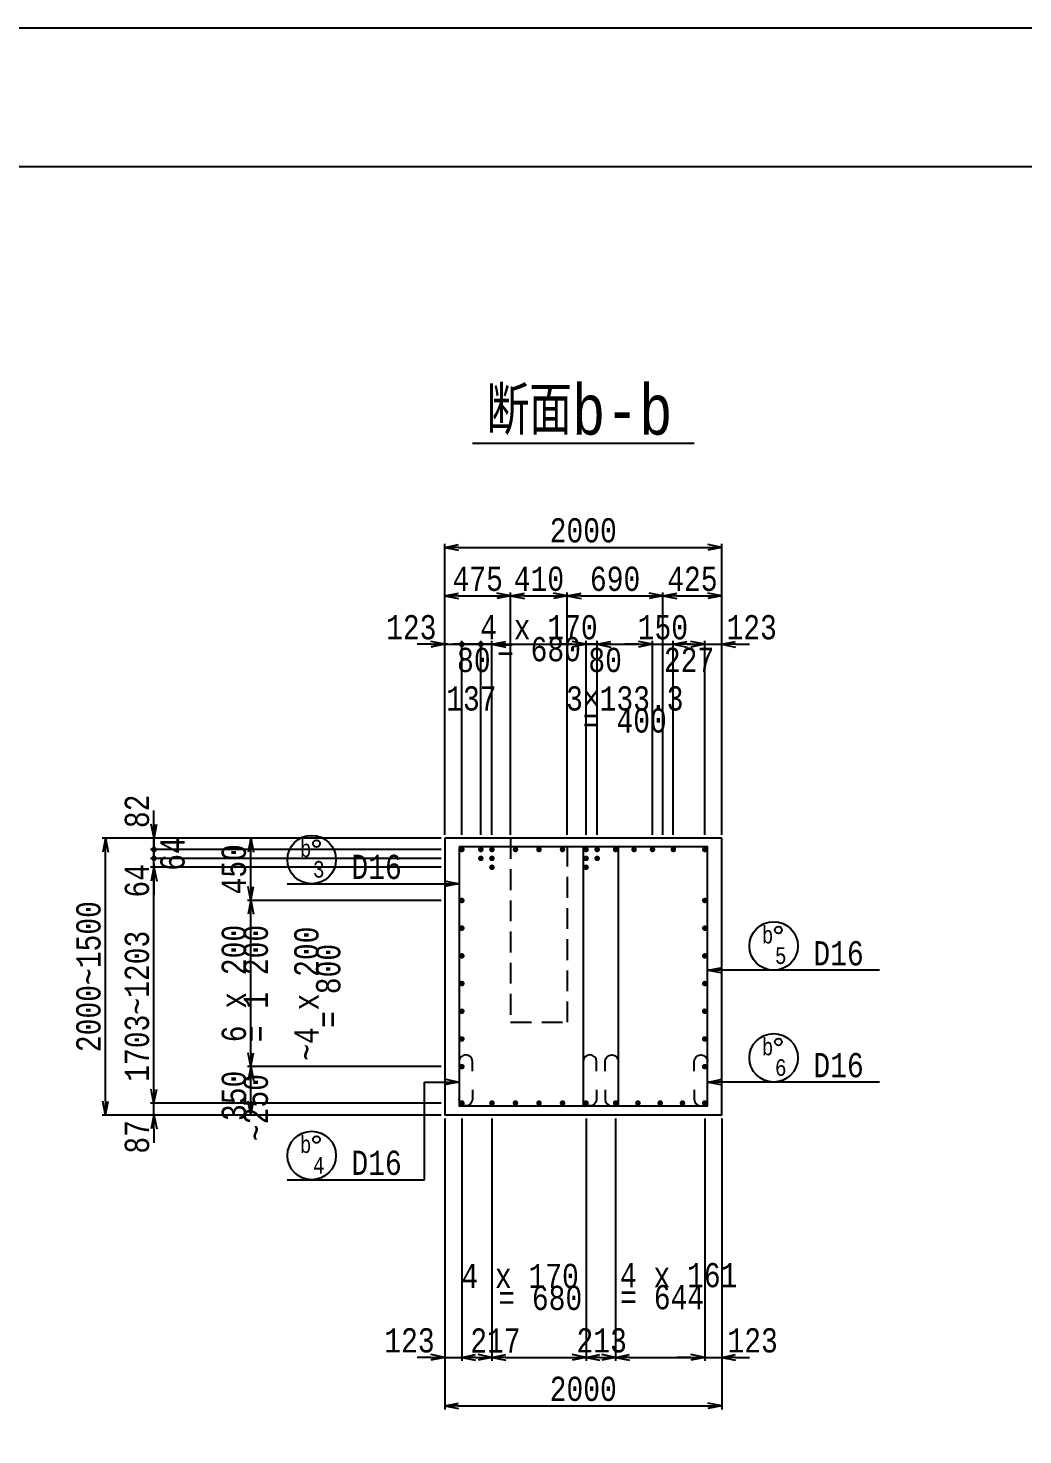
# Model space of a CAD drawing. Extents: x 0 to 42050, y -16055 to 29700.
# Drawn here: x 26485 to 33668, y 19541 to 29700 of the extents above; entities that cross this region are included whole.
import ezdxf
from ezdxf.enums import TextEntityAlignment as Align

# ---------------------------------------------------------------- set-up
doc = ezdxf.new("R2010")
doc.units = 0
doc.header["$LTSCALE"] = 300
doc.header["$MEASUREMENT"] = 0
doc.linetypes.add('DASHED', pattern=[0.75, 0.5, -0.25])
doc.layers.get('0').update_dxf_attribs({"linetype": 'CONTINUOUS'})
doc.layers.get('DEFPOINTS').update_dxf_attribs({"linetype": 'CONTINUOUS'})
for name, color, linetype in [('1002', 1, 'CONTINUOUS'), ('1006', 5, 'CONTINUOUS'), ('LAYER0015', 7, 'CONTINUOUS'), ('スターラップ', 6, 'CONTINUOUS'), ('主筋', 3, 'CONTINUOUS'), ('引き出し線', 2, 'CONTINUOUS'), ('構造線', 7, 'CONTINUOUS')]:
    doc.layers.add(name, color=color, linetype=linetype)
doc.styles.get("Standard").update_dxf_attribs({"font": 'monotxt.shx', "width": 0.8, "bigfont": 'extfont.shx'})
doc.dimstyles.new('DIMST1_1', dxfattribs={"dimscale": 50, "dimtxt": 4, "dimasz": 2, "dimexe": 0.5, "dimexo": 0.5, "dimgap": 0.09, "dimtad": 0, "dimdec": 0, "dimzin": 0, "dimtxsty": 'STANDARD', "dimblk": 'ARROW_1', "dimblk1": 'ARROW_1', "dimblk2": 'ARROW_1', "dimcen": 1, "dimdle": 3, "dimclrd": 1, "dimclre": 1, "dimclrt": 3, "dimazin": 3, "dimtfac": 1, "dimtdec": 4, "dimtix": 1, "dimtmove": 0, "dimatfit": 3, "dimtvp": 0.7, "dimtolj": 1, "dimtzin": 0})

# ---------------------------------------------------------------- blocks, each defined once
blk = doc.blocks.new('GROUP_1')
at = {"layer": 'LAYER0015', "color": 1, "linetype": 'CONTINUOUS'}
blk.add_line((-39050, 27700), (40050, 27700), dxfattribs=at)
blk = doc.blocks.new('ARROW_1')
at = {"color": 0}
for p, q in [((0, 0), (-1, 0.2)), ((0, 0), (-1, -0.2)), ((-1, 0), (0, 0))]:
    blk.add_line(p, q, dxfattribs=at)
blk = doc.blocks.new('*D54')
at = {"color": 2, "linetype": 'BYBLOCK'}
for p, q in [((22477, 21825), (22477, 19725)), ((24477, 21825), (24477, 19725)), ((22577, 19750), (24377, 19750))]:
    blk.add_line(p, q, dxfattribs=at)
at = {"layer": 'DEFPOINTS', "color": 0, "linetype": 'BYBLOCK'}
for p in [(22477, 21850), (24477, 21850), (24477, 19750)]:
    blk.add_point(p, dxfattribs=at)
at = {"color": 2, "linetype": 'BYBLOCK', "xscale": 100, "yscale": 100, "zscale": 100, "rotation": 180}
blk.add_blockref('ARROW_1', (22477, 19750), dxfattribs=at)
at = {"color": 2, "linetype": 'BYBLOCK', "xscale": 100, "yscale": 100, "zscale": 100}
blk.add_blockref('ARROW_1', (24477, 19750), dxfattribs=at)
at = {"color": 6, "linetype": 'BYBLOCK', "insert": (23477, 19872), "char_height": 175, "attachment_point": 5}
blk.add_mtext('\\A1;2000', dxfattribs=at)
blk = doc.blocks.new('*D55')
at = {"color": 2, "linetype": 'BYBLOCK'}
for p, q in [((22477, 23875), (22477, 25975)), ((22577, 25950), (24377, 25950)), ((24477, 23875), (24477, 25975))]:
    blk.add_line(p, q, dxfattribs=at)
at = {"layer": 'DEFPOINTS', "color": 0, "linetype": 'BYBLOCK'}
for p in [(24477, 25950), (22477, 23850), (24477, 23850)]:
    blk.add_point(p, dxfattribs=at)
at = {"color": 2, "linetype": 'BYBLOCK', "xscale": 100, "yscale": 100, "zscale": 100, "rotation": 180}
blk.add_blockref('ARROW_1', (22477, 25950), dxfattribs=at)
at = {"color": 2, "linetype": 'BYBLOCK', "xscale": 100, "yscale": 100, "zscale": 100}
blk.add_blockref('ARROW_1', (24477, 25950), dxfattribs=at)
at = {"color": 6, "linetype": 'BYBLOCK', "insert": (23477, 26072), "char_height": 175, "attachment_point": 5}
blk.add_mtext('\\A1;2000', dxfattribs=at)
blk = doc.blocks.new('*D64')
at = {"color": 2, "linetype": 'BYBLOCK'}
for p, q in [((22452, 23850), (21052, 23850)), ((21077, 23500), (21077, 23750))]:
    blk.add_line(p, q, dxfattribs=at)
at = {"layer": 'DEFPOINTS', "color": 0, "linetype": 'BYBLOCK'}
for p in [(21077, 23850), (22477, 23850), (22477, 23400)]:
    blk.add_point(p, dxfattribs=at)
at = {"color": 2, "linetype": 'BYBLOCK', "xscale": 100, "yscale": 100, "zscale": 100}
for p, rotation in [((21077, 23850), 90), ((21077, 23400), 270)]:
    blk.add_blockref('ARROW_1', p, dxfattribs=dict(at, rotation=rotation))
at = {"color": 6, "linetype": 'BYBLOCK', "insert": (20955, 23625), "char_height": 175, "attachment_point": 5, "rotation": 90}
blk.add_mtext('\\A1;450', dxfattribs=at)
blk = doc.blocks.new('ARROW_8')
at = {"color": 0}
blk.add_line((-1, 0), (0, 0), dxfattribs=at)
blk = doc.blocks.new('*D61')
at = {"color": 2, "linetype": 'BYBLOCK'}
for p, q in [((20377, 23950), (20377, 24050)), ((20377, 23768), (20377, 23850)), ((20377, 23768), (20377, 23850)), ((22452, 23768), (20352, 23768)), ((20377, 23668), (20377, 23568))]:
    blk.add_line(p, q, dxfattribs=at)
at = {"layer": 'DEFPOINTS', "color": 0, "linetype": 'BYBLOCK'}
for p in [(20377, 23850), (20377, 23850), (22477, 23768)]:
    blk.add_point(p, dxfattribs=at)
at = {"color": 2, "linetype": 'BYBLOCK', "xscale": 100, "yscale": 100, "zscale": 100}
for p, rotation in [((20377, 23850), 270), ((20377, 23768), 90)]:
    blk.add_blockref('ARROW_8', p, dxfattribs=dict(at, rotation=rotation))
at = {"color": 6, "linetype": 'BYBLOCK', "insert": (20255, 24044), "char_height": 175, "attachment_point": 5, "rotation": 90}
blk.add_mtext('\\A1;82', dxfattribs=at)
blk = doc.blocks.new('*D60')
at = {"color": 2, "linetype": 'BYBLOCK'}
for p, q in [((20377, 23868), (20377, 23968)), ((22452, 23768), (20352, 23768)), ((22452, 23704), (20352, 23704)), ((20377, 23704), (20377, 23768)), ((20377, 23704), (20377, 23768)), ((20377, 23604), (20377, 23504))]:
    blk.add_line(p, q, dxfattribs=at)
at = {"layer": 'DEFPOINTS', "color": 0, "linetype": 'BYBLOCK'}
for p in [(20377, 23768), (22477, 23768), (22477, 23704)]:
    blk.add_point(p, dxfattribs=at)
at = {"color": 2, "linetype": 'BYBLOCK', "xscale": 100, "yscale": 100, "zscale": 100}
for p, rotation in [((20377, 23768), 270), ((20377, 23704), 90)]:
    blk.add_blockref('ARROW_8', p, dxfattribs=dict(at, rotation=rotation))
at = {"color": 6, "linetype": 'BYBLOCK', "insert": (20512, 23736), "char_height": 175, "attachment_point": 5, "rotation": 90}
blk.add_mtext('\\A1;64', dxfattribs=at)
blk = doc.blocks.new('*D59')
at = {"color": 2, "linetype": 'BYBLOCK'}
for p, q in [((20377, 23804), (20377, 23904)), ((22452, 23704), (20352, 23704)), ((20377, 23640), (20377, 23704)), ((20377, 23640), (20377, 23704)), ((22452, 23640), (20352, 23640)), ((20377, 23540), (20377, 23440))]:
    blk.add_line(p, q, dxfattribs=at)
at = {"layer": 'DEFPOINTS', "color": 0, "linetype": 'BYBLOCK'}
for p in [(20377, 23704), (22477, 23704), (22477, 23640)]:
    blk.add_point(p, dxfattribs=at)
at = {"color": 2, "linetype": 'BYBLOCK', "xscale": 100, "yscale": 100, "zscale": 100}
for p, rotation in [((20377, 23704), 270), ((20377, 23640), 90)]:
    blk.add_blockref('ARROW_8', p, dxfattribs=dict(at, rotation=rotation))
at = {"color": 6, "linetype": 'BYBLOCK', "insert": (20255, 23542), "char_height": 175, "attachment_point": 5, "rotation": 90}
blk.add_mtext('\\A1;64', dxfattribs=at)
blk = doc.blocks.new('*D58')
at = {"color": 2, "linetype": 'BYBLOCK'}
for p, q in [((29469, 23640), (27369, 23640)), ((27394, 22037), (27394, 23540))]:
    blk.add_line(p, q, dxfattribs=at)
at = {"layer": 'DEFPOINTS', "color": 0, "linetype": 'BYBLOCK'}
for p in [(27394, 23640), (29494, 23640), (29494, 21937)]:
    blk.add_point(p, dxfattribs=at)
at = {"color": 2, "linetype": 'BYBLOCK', "xscale": 100, "yscale": 100, "zscale": 100}
for p, rotation in [((27394, 23640), 90), ((27394, 21937), 270)]:
    blk.add_blockref('ARROW_1', p, dxfattribs=dict(at, rotation=rotation))
at = {"color": 6, "linetype": 'BYBLOCK', "insert": (27272, 22636), "char_height": 175, "attachment_point": 5, "rotation": 90}
blk.add_mtext('\\A1;1703~1203', dxfattribs=at)
blk = doc.blocks.new('*D56')
at = {"color": 2, "linetype": 'BYBLOCK'}
for p, q in [((29469, 23850), (27019, 23850)), ((27044, 21950), (27044, 23750)), ((29469, 21850), (27019, 21850))]:
    blk.add_line(p, q, dxfattribs=at)
at = {"layer": 'DEFPOINTS', "color": 0, "linetype": 'BYBLOCK'}
for p in [(27044, 23850), (29494, 23850), (29494, 21850)]:
    blk.add_point(p, dxfattribs=at)
at = {"color": 2, "linetype": 'BYBLOCK', "xscale": 100, "yscale": 100, "zscale": 100}
for p, rotation in [((27044, 23850), 90), ((27044, 21850), 270)]:
    blk.add_blockref('ARROW_1', p, dxfattribs=dict(at, rotation=rotation))
at = {"color": 6, "linetype": 'BYBLOCK', "insert": (26922, 22850), "char_height": 175, "attachment_point": 5, "rotation": 90}
blk.add_mtext('\\A1;2000~1500', dxfattribs=at)
blk = doc.blocks.new('*D63')
at = {"color": 2, "linetype": 'BYBLOCK'}
for p, q in [((22452, 23400), (21052, 23400)), ((21077, 22300), (21077, 23300))]:
    blk.add_line(p, q, dxfattribs=at)
at = {"layer": 'DEFPOINTS', "color": 0, "linetype": 'BYBLOCK'}
for p in [(21077, 23400), (22477, 23400), (22477, 22200)]:
    blk.add_point(p, dxfattribs=at)
at = {"color": 2, "linetype": 'BYBLOCK', "xscale": 100, "yscale": 100, "zscale": 100}
for p, rotation in [((21077, 23400), 90), ((21077, 22200), 270)]:
    blk.add_blockref('ARROW_1', p, dxfattribs=dict(at, rotation=rotation))
at = {"color": 6, "linetype": 'BYBLOCK', "insert": (20955, 22800), "char_height": 175, "attachment_point": 5, "rotation": 90}
blk.add_mtext('\\A1;6 x 200 ', dxfattribs=at)
blk = doc.blocks.new('*D62')
at = {"color": 2, "linetype": 'BYBLOCK'}
for p, q in [((22452, 22200), (21052, 22200)), ((21077, 21950), (21077, 22100))]:
    blk.add_line(p, q, dxfattribs=at)
at = {"layer": 'DEFPOINTS', "color": 0, "linetype": 'BYBLOCK'}
for p in [(21077, 22200), (22477, 22200), (21077, 21850)]:
    blk.add_point(p, dxfattribs=at)
at = {"color": 2, "linetype": 'BYBLOCK', "xscale": 100, "yscale": 100, "zscale": 100}
for p, rotation in [((21077, 22200), 90), ((21077, 21850), 270)]:
    blk.add_blockref('ARROW_1', p, dxfattribs=dict(at, rotation=rotation))
at = {"color": 6, "linetype": 'BYBLOCK', "insert": (20955, 21989), "char_height": 175, "attachment_point": 5, "rotation": 90}
blk.add_mtext('\\A1;350', dxfattribs=at)
blk = doc.blocks.new('*D57')
at = {"color": 2, "linetype": 'BYBLOCK'}
for p, q in [((20377, 22037), (20377, 22137)), ((22452, 21937), (20352, 21937)), ((20377, 21850), (20377, 21937)), ((20377, 21850), (20377, 21937)), ((20377, 21750), (20377, 21650))]:
    blk.add_line(p, q, dxfattribs=at)
at = {"layer": 'DEFPOINTS', "color": 0, "linetype": 'BYBLOCK'}
for p in [(20377, 21937), (20377, 21850), (22477, 21937)]:
    blk.add_point(p, dxfattribs=at)
at = {"color": 2, "linetype": 'BYBLOCK', "xscale": 100, "yscale": 100, "zscale": 100}
for p, rotation in [((20377, 21937), 270), ((20377, 21850), 90)]:
    blk.add_blockref('ARROW_1', p, dxfattribs=dict(at, rotation=rotation))
at = {"color": 6, "linetype": 'BYBLOCK', "insert": (20255, 21693), "char_height": 175, "attachment_point": 5, "rotation": 90}
blk.add_mtext('\\A1;87', dxfattribs=at)
blk = doc.blocks.new('DOT1')
at = {"const_width": 0.5}
blk.add_lwpolyline([(-0.25, 0, 1), (0.25, 0, 1)], format="xyb", close=True, dxfattribs=at)
blk = doc.blocks.new('*D174')
at = {"color": 2, "linetype": 'BYBLOCK'}
blk.add_line((24152, 25600), (24377, 25600), dxfattribs=at)
at = {"layer": 'DEFPOINTS', "color": 0, "linetype": 'BYBLOCK'}
for p in [(24477, 25600), (24477, 25600), (24052, 23850)]:
    blk.add_point(p, dxfattribs=at)
at = {"color": 2, "linetype": 'BYBLOCK', "xscale": 100, "yscale": 100, "zscale": 100, "rotation": 180}
blk.add_blockref('ARROW_1', (24052, 25600), dxfattribs=at)
at = {"color": 2, "linetype": 'BYBLOCK', "xscale": 100, "yscale": 100, "zscale": 100}
blk.add_blockref('ARROW_1', (24477, 25600), dxfattribs=at)
at = {"color": 6, "linetype": 'BYBLOCK', "insert": (24265, 25722), "char_height": 175, "attachment_point": 5}
blk.add_mtext('\\A1;425', dxfattribs=at)
blk = doc.blocks.new('*D173')
at = {"color": 2, "linetype": 'BYBLOCK'}
for p, q in [((24052, 23875), (24052, 25625)), ((23462, 25600), (23952, 25600))]:
    blk.add_line(p, q, dxfattribs=at)
at = {"layer": 'DEFPOINTS', "color": 0, "linetype": 'BYBLOCK'}
for p in [(23362, 25600), (24052, 25600), (24052, 23850)]:
    blk.add_point(p, dxfattribs=at)
at = {"color": 2, "linetype": 'BYBLOCK', "xscale": 100, "yscale": 100, "zscale": 100, "rotation": 180}
blk.add_blockref('ARROW_1', (23362, 25600), dxfattribs=at)
at = {"color": 2, "linetype": 'BYBLOCK', "xscale": 100, "yscale": 100, "zscale": 100}
blk.add_blockref('ARROW_1', (24052, 25600), dxfattribs=at)
at = {"color": 6, "linetype": 'BYBLOCK', "insert": (23707, 25722), "char_height": 175, "attachment_point": 5}
blk.add_mtext('\\A1;690', dxfattribs=at)
blk = doc.blocks.new('*D172')
at = {"color": 2, "linetype": 'BYBLOCK'}
for p, q in [((23362, 23875), (23362, 25625)), ((23052, 25600), (23262, 25600))]:
    blk.add_line(p, q, dxfattribs=at)
at = {"layer": 'DEFPOINTS', "color": 0, "linetype": 'BYBLOCK'}
for p in [(23362, 25600), (22952, 23850), (23362, 23850)]:
    blk.add_point(p, dxfattribs=at)
at = {"color": 2, "linetype": 'BYBLOCK', "xscale": 100, "yscale": 100, "zscale": 100, "rotation": 180}
blk.add_blockref('ARROW_1', (22952, 25600), dxfattribs=at)
at = {"color": 2, "linetype": 'BYBLOCK', "xscale": 100, "yscale": 100, "zscale": 100}
blk.add_blockref('ARROW_1', (23362, 25600), dxfattribs=at)
at = {"color": 6, "linetype": 'BYBLOCK', "insert": (23157, 25722), "char_height": 175, "attachment_point": 5}
blk.add_mtext('\\A1;410', dxfattribs=at)
blk = doc.blocks.new('*D171')
at = {"color": 2, "linetype": 'BYBLOCK'}
for p, q in [((22952, 23875), (22952, 25625)), ((22577, 25600), (22852, 25600))]:
    blk.add_line(p, q, dxfattribs=at)
at = {"layer": 'DEFPOINTS', "color": 0, "linetype": 'BYBLOCK'}
for p in [(22477, 25600), (22952, 25600), (22952, 23850)]:
    blk.add_point(p, dxfattribs=at)
at = {"color": 2, "linetype": 'BYBLOCK', "xscale": 100, "yscale": 100, "zscale": 100, "rotation": 180}
blk.add_blockref('ARROW_1', (22477, 25600), dxfattribs=at)
at = {"color": 2, "linetype": 'BYBLOCK', "xscale": 100, "yscale": 100, "zscale": 100}
blk.add_blockref('ARROW_1', (22952, 25600), dxfattribs=at)
at = {"color": 6, "linetype": 'BYBLOCK', "insert": (22715, 25722), "char_height": 175, "attachment_point": 5}
blk.add_mtext('\\A1;475', dxfattribs=at)
blk = doc.blocks.new('*D175')
at = {"color": 2, "linetype": 'BYBLOCK'}
for p, q in [((22377, 25250), (22277, 25250)), ((22477, 25250), (22600, 25250)), ((22477, 25250), (22600, 25250)), ((22600, 23875), (22600, 25275)), ((22700, 25250), (22800, 25250))]:
    blk.add_line(p, q, dxfattribs=at)
at = {"layer": 'DEFPOINTS', "color": 0, "linetype": 'BYBLOCK'}
for p in [(22477, 25250), (22600, 25250), (22600, 23850)]:
    blk.add_point(p, dxfattribs=at)
at = {"color": 2, "linetype": 'BYBLOCK', "xscale": 100, "yscale": 100, "zscale": 100}
blk.add_blockref('ARROW_8', (22477, 25250), dxfattribs=at)
at = {"color": 2, "linetype": 'BYBLOCK', "xscale": 100, "yscale": 100, "zscale": 100, "rotation": 180}
blk.add_blockref('ARROW_8', (22600, 25250), dxfattribs=at)
at = {"color": 6, "linetype": 'BYBLOCK', "insert": (22235, 25372), "char_height": 175, "attachment_point": 5}
blk.add_mtext('\\A1;123', dxfattribs=at)
blk = doc.blocks.new('*D176')
at = {"color": 2, "linetype": 'BYBLOCK'}
for p, q in [((22500, 25250), (22400, 25250)), ((22600, 23875), (22600, 25275)), ((22600, 25250), (22737, 25250)), ((22600, 25250), (22737, 25250)), ((22737, 23875), (22737, 25275)), ((22837, 25250), (22937, 25250))]:
    blk.add_line(p, q, dxfattribs=at)
at = {"layer": 'DEFPOINTS', "color": 0, "linetype": 'BYBLOCK'}
for p in [(22737, 25250), (22600, 23850), (22737, 23850)]:
    blk.add_point(p, dxfattribs=at)
at = {"color": 2, "linetype": 'BYBLOCK', "xscale": 100, "yscale": 100, "zscale": 100}
blk.add_blockref('ARROW_8', (22600, 25250), dxfattribs=at)
at = {"color": 2, "linetype": 'BYBLOCK', "xscale": 100, "yscale": 100, "zscale": 100, "rotation": 180}
blk.add_blockref('ARROW_8', (22737, 25250), dxfattribs=at)
at = {"color": 6, "linetype": 'BYBLOCK', "insert": (22669, 24858), "char_height": 175, "attachment_point": 5}
blk.add_mtext('\\A1;137', dxfattribs=at)
blk = doc.blocks.new('*D177')
at = {"color": 2, "linetype": 'BYBLOCK'}
for p, q in [((29654, 25250), (29554, 25250)), ((29754, 23875), (29754, 25275)), ((29754, 25250), (29834, 25250)), ((29754, 25250), (29834, 25250)), ((29834, 23875), (29834, 25275)), ((29934, 25250), (30034, 25250))]:
    blk.add_line(p, q, dxfattribs=at)
at = {"layer": 'DEFPOINTS', "color": 0, "linetype": 'BYBLOCK'}
for p in [(29834, 25250), (29754, 23850), (29834, 23850)]:
    blk.add_point(p, dxfattribs=at)
at = {"color": 2, "linetype": 'BYBLOCK', "xscale": 100, "yscale": 100, "zscale": 100}
blk.add_blockref('ARROW_8', (29754, 25250), dxfattribs=at)
at = {"color": 2, "linetype": 'BYBLOCK', "xscale": 100, "yscale": 100, "zscale": 100, "rotation": 180}
blk.add_blockref('ARROW_8', (29834, 25250), dxfattribs=at)
at = {"color": 6, "linetype": 'BYBLOCK', "insert": (29704, 25136), "char_height": 175, "attachment_point": 5}
blk.add_mtext('\\A1;80', dxfattribs=at)
blk = doc.blocks.new('*D178')
at = {"color": 2, "linetype": 'BYBLOCK'}
for p, q in [((30414, 25250), (30314, 25250)), ((30514, 23875), (30514, 25275)), ((30514, 25250), (30594, 25250)), ((30514, 25250), (30594, 25250)), ((30594, 23875), (30594, 25275)), ((30694, 25250), (30794, 25250))]:
    blk.add_line(p, q, dxfattribs=at)
at = {"layer": 'DEFPOINTS', "color": 0, "linetype": 'BYBLOCK'}
for p in [(30594, 25250), (30514, 23850), (30594, 23850)]:
    blk.add_point(p, dxfattribs=at)
at = {"color": 2, "linetype": 'BYBLOCK', "xscale": 100, "yscale": 100, "zscale": 100}
blk.add_blockref('ARROW_8', (30514, 25250), dxfattribs=at)
at = {"color": 2, "linetype": 'BYBLOCK', "xscale": 100, "yscale": 100, "zscale": 100, "rotation": 180}
blk.add_blockref('ARROW_8', (30594, 25250), dxfattribs=at)
at = {"color": 6, "linetype": 'BYBLOCK', "insert": (30652, 25136), "char_height": 175, "attachment_point": 5}
blk.add_mtext('\\A1;80', dxfattribs=at)
blk = doc.blocks.new('*D179')
at = {"color": 2, "linetype": 'BYBLOCK'}
for p, q in [((23677, 25250), (23877, 25250)), ((23977, 23875), (23977, 25275))]:
    blk.add_line(p, q, dxfattribs=at)
at = {"layer": 'DEFPOINTS', "color": 0, "linetype": 'BYBLOCK'}
for p in [(23977, 25250), (23577, 23850), (23977, 23850)]:
    blk.add_point(p, dxfattribs=at)
at = {"color": 2, "linetype": 'BYBLOCK', "xscale": 100, "yscale": 100, "zscale": 100, "rotation": 180}
blk.add_blockref('ARROW_1', (23577, 25250), dxfattribs=at)
at = {"color": 2, "linetype": 'BYBLOCK', "xscale": 100, "yscale": 100, "zscale": 100}
blk.add_blockref('ARROW_1', (23977, 25250), dxfattribs=at)
at = {"color": 6, "linetype": 'BYBLOCK', "insert": (23777, 24858), "char_height": 175, "attachment_point": 5}
blk.add_mtext('\\A1;3×133.3', dxfattribs=at)
blk = doc.blocks.new('*D181')
at = {"color": 2, "linetype": 'BYBLOCK'}
for p, q in [((24227, 25250), (24254, 25250)), ((24354, 23875), (24354, 25275))]:
    blk.add_line(p, q, dxfattribs=at)
at = {"layer": 'DEFPOINTS', "color": 0, "linetype": 'BYBLOCK'}
for p in [(24354, 25250), (24127, 23850), (24354, 23850)]:
    blk.add_point(p, dxfattribs=at)
at = {"color": 2, "linetype": 'BYBLOCK', "xscale": 100, "yscale": 100, "zscale": 100, "rotation": 180}
blk.add_blockref('ARROW_1', (24127, 25250), dxfattribs=at)
at = {"color": 2, "linetype": 'BYBLOCK', "xscale": 100, "yscale": 100, "zscale": 100}
blk.add_blockref('ARROW_1', (24354, 25250), dxfattribs=at)
at = {"color": 6, "linetype": 'BYBLOCK', "insert": (24241, 25138), "char_height": 175, "attachment_point": 5}
blk.add_mtext('\\A1;227', dxfattribs=at)
blk = doc.blocks.new('*D182')
at = {"color": 2, "linetype": 'BYBLOCK'}
for p, q in [((24254, 25250), (24154, 25250)), ((24354, 25250), (24477, 25250)), ((24354, 25250), (24477, 25250)), ((24577, 25250), (24677, 25250))]:
    blk.add_line(p, q, dxfattribs=at)
at = {"layer": 'DEFPOINTS', "color": 0, "linetype": 'BYBLOCK'}
for p in [(24477, 25250), (24477, 25250), (24354, 23850)]:
    blk.add_point(p, dxfattribs=at)
at = {"color": 2, "linetype": 'BYBLOCK', "xscale": 100, "yscale": 100, "zscale": 100}
blk.add_blockref('ARROW_1', (24354, 25250), dxfattribs=at)
at = {"color": 2, "linetype": 'BYBLOCK', "xscale": 100, "yscale": 100, "zscale": 100, "rotation": 180}
blk.add_blockref('ARROW_1', (24477, 25250), dxfattribs=at)
at = {"color": 6, "linetype": 'BYBLOCK', "insert": (24693, 25372), "char_height": 175, "attachment_point": 5}
blk.add_mtext('\\A1;123', dxfattribs=at)
blk = doc.blocks.new('*D180')
at = {"color": 2, "linetype": 'BYBLOCK'}
for p, q in [((23877, 25250), (23777, 25250)), ((23977, 23875), (23977, 25275)), ((23977, 25250), (24127, 25250)), ((24127, 23875), (24127, 25275)), ((24227, 25250), (24327, 25250))]:
    blk.add_line(p, q, dxfattribs=at)
at = {"layer": 'DEFPOINTS', "color": 0, "linetype": 'BYBLOCK'}
for p in [(24127, 25250), (23977, 23850), (24127, 23850)]:
    blk.add_point(p, dxfattribs=at)
at = {"color": 2, "linetype": 'BYBLOCK', "xscale": 100, "yscale": 100, "zscale": 100}
blk.add_blockref('ARROW_8', (23977, 25250), dxfattribs=at)
at = {"color": 2, "linetype": 'BYBLOCK', "xscale": 100, "yscale": 100, "zscale": 100, "rotation": 180}
blk.add_blockref('ARROW_8', (24127, 25250), dxfattribs=at)
at = {"color": 6, "linetype": 'BYBLOCK', "insert": (24052, 25372), "char_height": 175, "attachment_point": 5}
blk.add_mtext('\\A1;150', dxfattribs=at)
blk = doc.blocks.new('*D185')
at = {"color": 2, "linetype": 'BYBLOCK'}
for p, q in [((23497, 21825), (23497, 20075)), ((22917, 20100), (23397, 20100))]:
    blk.add_line(p, q, dxfattribs=at)
at = {"layer": 'DEFPOINTS', "color": 0, "linetype": 'BYBLOCK'}
for p in [(22817, 21850), (23497, 21850), (23497, 20100)]:
    blk.add_point(p, dxfattribs=at)
at = {"color": 2, "linetype": 'BYBLOCK', "xscale": 100, "yscale": 100, "zscale": 100, "rotation": 180}
blk.add_blockref('ARROW_1', (22817, 20100), dxfattribs=at)
at = {"color": 2, "linetype": 'BYBLOCK', "xscale": 100, "yscale": 100, "zscale": 100}
blk.add_blockref('ARROW_1', (23497, 20100), dxfattribs=at)
at = {"color": 6, "linetype": 'BYBLOCK', "insert": (23021, 20687), "char_height": 175, "attachment_point": 5}
blk.add_mtext('\\A1;4 x 170 ', dxfattribs=at)
blk = doc.blocks.new('*D184')
at = {"color": 2, "linetype": 'BYBLOCK'}
for p, q in [((22817, 21825), (22817, 20075)), ((22700, 20100), (22717, 20100))]:
    blk.add_line(p, q, dxfattribs=at)
at = {"layer": 'DEFPOINTS', "color": 0, "linetype": 'BYBLOCK'}
for p in [(22600, 21850), (22817, 21850), (22817, 20100)]:
    blk.add_point(p, dxfattribs=at)
at = {"color": 2, "linetype": 'BYBLOCK', "xscale": 100, "yscale": 100, "zscale": 100, "rotation": 180}
blk.add_blockref('ARROW_1', (22600, 20100), dxfattribs=at)
at = {"color": 2, "linetype": 'BYBLOCK', "xscale": 100, "yscale": 100, "zscale": 100}
blk.add_blockref('ARROW_1', (22817, 20100), dxfattribs=at)
at = {"color": 6, "linetype": 'BYBLOCK', "insert": (22843, 20222), "char_height": 175, "attachment_point": 5}
blk.add_mtext('\\A1;217', dxfattribs=at)
blk = doc.blocks.new('*D183')
at = {"color": 2, "linetype": 'BYBLOCK'}
for p, q in [((22600, 21825), (22600, 20075)), ((22377, 20100), (22277, 20100)), ((22477, 20100), (22600, 20100)), ((22477, 20100), (22600, 20100)), ((22700, 20100), (22800, 20100))]:
    blk.add_line(p, q, dxfattribs=at)
at = {"layer": 'DEFPOINTS', "color": 0, "linetype": 'BYBLOCK'}
for p in [(22600, 21850), (22477, 20100), (22600, 20100)]:
    blk.add_point(p, dxfattribs=at)
at = {"color": 2, "linetype": 'BYBLOCK', "xscale": 100, "yscale": 100, "zscale": 100}
blk.add_blockref('ARROW_1', (22477, 20100), dxfattribs=at)
at = {"color": 2, "linetype": 'BYBLOCK', "xscale": 100, "yscale": 100, "zscale": 100, "rotation": 180}
blk.add_blockref('ARROW_1', (22600, 20100), dxfattribs=at)
at = {"color": 6, "linetype": 'BYBLOCK', "insert": (22222, 20222), "char_height": 175, "attachment_point": 5}
blk.add_mtext('\\A1;123', dxfattribs=at)
blk = doc.blocks.new('*D186')
at = {"color": 2, "linetype": 'BYBLOCK'}
for p, q in [((23711, 21825), (23711, 20075)), ((23597, 20100), (23611, 20100))]:
    blk.add_line(p, q, dxfattribs=at)
at = {"layer": 'DEFPOINTS', "color": 0, "linetype": 'BYBLOCK'}
for p in [(23497, 21850), (23711, 21850), (23711, 20100)]:
    blk.add_point(p, dxfattribs=at)
at = {"color": 2, "linetype": 'BYBLOCK', "xscale": 100, "yscale": 100, "zscale": 100, "rotation": 180}
blk.add_blockref('ARROW_1', (23497, 20100), dxfattribs=at)
at = {"color": 2, "linetype": 'BYBLOCK', "xscale": 100, "yscale": 100, "zscale": 100}
blk.add_blockref('ARROW_1', (23711, 20100), dxfattribs=at)
at = {"color": 6, "linetype": 'BYBLOCK', "insert": (23610, 20222), "char_height": 175, "attachment_point": 5}
blk.add_mtext('\\A1;213', dxfattribs=at)
blk = doc.blocks.new('*D187')
at = {"color": 2, "linetype": 'BYBLOCK'}
for p, q in [((24354, 21825), (24354, 20075)), ((23811, 20100), (24254, 20100))]:
    blk.add_line(p, q, dxfattribs=at)
at = {"layer": 'DEFPOINTS', "color": 0, "linetype": 'BYBLOCK'}
for p in [(23711, 21850), (24354, 21850), (24354, 20100)]:
    blk.add_point(p, dxfattribs=at)
at = {"color": 2, "linetype": 'BYBLOCK', "xscale": 100, "yscale": 100, "zscale": 100, "rotation": 180}
blk.add_blockref('ARROW_1', (23711, 20100), dxfattribs=at)
at = {"color": 2, "linetype": 'BYBLOCK', "xscale": 100, "yscale": 100, "zscale": 100}
blk.add_blockref('ARROW_1', (24354, 20100), dxfattribs=at)
at = {"color": 6, "linetype": 'BYBLOCK', "insert": (24166, 20693), "char_height": 175, "attachment_point": 5}
blk.add_mtext('\\A1;4 x 161 ', dxfattribs=at)
blk = doc.blocks.new('*D188')
at = {"color": 2, "linetype": 'BYBLOCK'}
for p, q in [((24254, 20100), (24154, 20100)), ((24354, 20100), (24477, 20100)), ((24354, 20100), (24477, 20100)), ((24577, 20100), (24677, 20100))]:
    blk.add_line(p, q, dxfattribs=at)
at = {"layer": 'DEFPOINTS', "color": 0, "linetype": 'BYBLOCK'}
for p in [(24354, 21850), (24477, 20100), (24477, 20100)]:
    blk.add_point(p, dxfattribs=at)
at = {"color": 2, "linetype": 'BYBLOCK', "xscale": 100, "yscale": 100, "zscale": 100}
blk.add_blockref('ARROW_1', (24354, 20100), dxfattribs=at)
at = {"color": 2, "linetype": 'BYBLOCK', "xscale": 100, "yscale": 100, "zscale": 100, "rotation": 180}
blk.add_blockref('ARROW_1', (24477, 20100), dxfattribs=at)
at = {"color": 6, "linetype": 'BYBLOCK', "insert": (24700, 20222), "char_height": 175, "attachment_point": 5}
blk.add_mtext('\\A1;123', dxfattribs=at)
blk = doc.blocks.new('*D170')
at = {"color": 2, "linetype": 'BYBLOCK'}
for p, q in [((22477, 21825), (22477, 19725)), ((24477, 21825), (24477, 19725)), ((22577, 19750), (24377, 19750))]:
    blk.add_line(p, q, dxfattribs=at)
at = {"layer": 'DEFPOINTS', "color": 0, "linetype": 'BYBLOCK'}
for p in [(22477, 21850), (24477, 21850), (24477, 19750)]:
    blk.add_point(p, dxfattribs=at)
at = {"color": 2, "linetype": 'BYBLOCK', "xscale": 100, "yscale": 100, "zscale": 100, "rotation": 180}
blk.add_blockref('ARROW_1', (22477, 19750), dxfattribs=at)
at = {"color": 2, "linetype": 'BYBLOCK', "xscale": 100, "yscale": 100, "zscale": 100}
blk.add_blockref('ARROW_1', (24477, 19750), dxfattribs=at)
at = {"color": 6, "linetype": 'BYBLOCK', "insert": (23477, 19872), "char_height": 175, "attachment_point": 5}
blk.add_mtext('\\A1;2000', dxfattribs=at)
blk = doc.blocks.new('*D189')
at = {"color": 2, "linetype": 'BYBLOCK'}
blk.add_line((29934, 25250), (30414, 25250), dxfattribs=at)
at = {"layer": 'DEFPOINTS', "color": 0, "linetype": 'BYBLOCK'}
for p in [(29834, 25250), (30514, 25250), (30514, 25250)]:
    blk.add_point(p, dxfattribs=at)
at = {"color": 2, "linetype": 'BYBLOCK', "xscale": 100, "yscale": 100, "zscale": 100, "rotation": 180}
blk.add_blockref('ARROW_1', (29834, 25250), dxfattribs=at)
at = {"color": 2, "linetype": 'BYBLOCK', "xscale": 100, "yscale": 100, "zscale": 100}
blk.add_blockref('ARROW_1', (30514, 25250), dxfattribs=at)
at = {"color": 6, "linetype": 'BYBLOCK', "insert": (30174, 25372), "char_height": 175, "attachment_point": 5}
blk.add_mtext('\\A1;4 x 170 ', dxfattribs=at)

msp = doc.modelspace()

# ---------------------------------------------------------------- linework, layer by layer
at = {"color": 4, "linetype": 'CONTINUOUS'}
msp.add_line((31294.4, 26700), (29694.4, 26700), dxfattribs=at)
at = {"color": 2, "linetype": 'BYBLOCK'}
for p, q in [((29734.4, 25250), (29634.4, 25250)), ((30614.4, 25250), (30714.4, 25250))]:
    msp.add_line(p, q, dxfattribs=at)
at = {"layer": '1002', "color": 2, "const_width": 20}
for points in [[(29627.4, 25250, -1), (29607.4, 25250, -1)], [(29764.4, 25250, -1), (29744.4, 25250, -1)], [(27394.4, 23778, -1), (27394.4, 23758, -1)], [(27394.4, 23714, -1), (27394.4, 23694, -1)]]:
    msp.add_lwpolyline(points, format="xyb", close=True, dxfattribs=at)
at = {"layer": '1006', "color": 5, "linetype": 'CONTINUOUS'}
msp.add_lwpolyline([(0, 0), (42050, 0), (42050, 29700), (0, 29700), (0, 0)], dxfattribs=at)
at = {"layer": 'DEFPOINTS', "color": 0, "linetype": 'BYBLOCK'}
for p in [(29494.4, 25806.9), (30634.4, 23850), (30994.4, 23850), (31154.4, 23850), (31154.4, 23850)]:
    msp.add_point(p, dxfattribs=at)
at = {"layer": 'スターラップ', "color": 6}
for points in [[(29597.4, 23788.3), (29597.4, 21916.6), (30748, 21916.6), (30748, 23788.3), (29597.4, 23788.3)], [(30494.2, 23788.3), (30494.2, 21916.6), (31391.5, 21916.6), (31391.5, 23788.3), (30494.2, 23788.3)]]:
    msp.add_lwpolyline(points, dxfattribs=at)
for points in [[(29693.4, 22167.6), (29693.4, 22236.6, 1), (29597.4, 22236.6, 1)], [(30590.2, 22167.6), (30590.2, 22236.6, 1), (30494.2, 22236.6, 1)], [(30652, 22167.6), (30652, 22236.6, -1), (30748, 22236.6, -1)], [(31295.5, 22167.6), (31295.5, 22236.6, -1), (31391.5, 22236.6, -1)], [(29693.4, 22033.6), (29693.4, 21964.6, -1), (29597.4, 21964.6, -1)], [(30590.2, 22033.6), (30590.2, 21964.6, -1), (30494.2, 21964.6, -1)], [(30652, 22033.6), (30652, 21964.6, 1), (30748, 21964.6, 1)], [(31295.5, 22033.6), (31295.5, 21964.6, 1), (31391.5, 21964.6, 1)]]:
    msp.add_lwpolyline(points, format="xyb", dxfattribs=at)
at = {"layer": '引き出し線', "color": 2, "linetype": 'CONTINUOUS'}
for p, q in [((28356.2, 23520.3), (29591.4, 23520.3)), ((32632.6, 22896.5), (31397.5, 22896.5)), ((29347.8, 21383.3), (29347.8, 22088.5)), ((29347.8, 22088.5), (29591.4, 22088.5)), ((32632.6, 22088.5), (31397.5, 22088.5)), ((28356.2, 21383.3), (29347.8, 21383.3))]:
    msp.add_line(p, q, dxfattribs=at)
for centre in [(28533.1, 23695.3), (31868.9, 23071.5), (31868.9, 22263.5), (28533.1, 21558.3)]:
    msp.add_circle(centre, 175, dxfattribs=at)
at = {"layer": '引き出し線', "color": 6, "linetype": 'CONTINUOUS'}
for centre in [(28567.7, 23810.6), (31903.5, 23186.8), (31903.5, 22378.8), (28567.7, 21673.6)]:
    msp.add_circle(centre, 25, dxfattribs=at)
at = {"layer": '構造線', "color": 7, "linetype": 'CONTINUOUS'}
for p, q in [((31494.4, 23850), (29494.4, 23850)), ((29494.4, 23850), (29494.4, 21850)), ((31494.4, 23850), (29494.4, 23850)), ((31494.4, 21850), (31494.4, 23850)), ((31494.4, 21850), (29494.4, 21850))]:
    msp.add_line(p, q, dxfattribs=at)
at = {"layer": '構造線', "color": 7, "linetype": 'DASHED'}
msp.add_lwpolyline([(29969.4, 23850), (29969.4, 22520), (30379.4, 22520), (30379.4, 23850)], dxfattribs=at)

# ---------------------------------------------------------------- block references
at = {"linetype": 'CONTINUOUS', "xscale": 0.5, "yscale": 0.5, "zscale": 0.5}
msp.add_blockref('GROUP_1', (21025, 14850), dxfattribs=at)
at = {"color": 2, "linetype": 'BYBLOCK', "xscale": 100, "yscale": 100, "zscale": 100}
msp.add_blockref('ARROW_8', (29834.4, 25250), dxfattribs=at)
at = {"color": 2, "linetype": 'BYBLOCK', "xscale": 100, "yscale": 100, "zscale": 100, "rotation": 180}
msp.add_blockref('ARROW_8', (30514.4, 25250), dxfattribs=at)
at = {"layer": '1002', "color": 2, "yscale": 100, "zscale": 100}
for p, xscale, rotation in [((29494.4, 25250), -100, 180), ((27394.4, 23850), 100, 270)]:
    msp.add_blockref('ARROW_1', p, dxfattribs=dict(at, xscale=xscale, rotation=rotation))
at = {"layer": '主筋', "color": 3, "xscale": 40, "yscale": 40, "zscale": 40}
for p in [(29617.4, 23768), (29754.4, 23768), (29834.4, 23768), (30004.4, 23768), (30174.4, 23768), (30344.4, 23768), (30514.4, 23768), (30594.4, 23768), (30727.7, 23768), (30861, 23768), (30994.4, 23768), (31144.4, 23768), (31371.4, 23768), (29754.4, 23704), (29834.4, 23704), (30514.4, 23704), (30594.4, 23704), (29834.4, 23640), (30514.4, 23640), (29617.4, 23400), (31371.4, 23400), (29617.4, 23200), (31371.4, 23200), (29617.4, 23000), (31371.4, 23000), (29617.4, 22800), (31371.4, 22800), (29617.4, 22600), (31371.4, 22600), (29617.4, 22400), (31371.4, 22400), (29617.4, 22200), (31371.4, 22200), (29617.4, 21937), (29834.4, 21937), (30004.4, 21937), (30174.4, 21937), (30344.4, 21937), (30514.4, 21937), (30727.7, 21937), (30888.7, 21937), (31049.7, 21937), (31210.7, 21937), (31371.4, 21937)]:
    msp.add_blockref('DOT1', p, dxfattribs=at)
at = {"layer": '引き出し線', "color": 2, "linetype": 'CONTINUOUS', "yscale": 100, "zscale": 100, "rotation": 180}
for p, xscale in [((29591.4, 23520.3), -100), ((31397.5, 22896.5), 100), ((29591.4, 22088.5), -100), ((31397.5, 22088.5), 100)]:
    msp.add_blockref('ARROW_1', p, dxfattribs=dict(at, xscale=xscale))

# ---------------------------------------------------------------- texts
at = {"color": 4, "width": 0.8}
msp.add_text('断面b-b', height=350, dxfattribs=at).set_placement((29795.7, 26764.3))
at = {"color": 6, "width": 0.8}
msp.add_text('~4 x 200 ', height=175, rotation=90, dxfattribs=at).set_placement((28582.2, 22242.4))
at = {"layer": '1002', "color": 6, "width": 0.8}
for s, p in [('= 680', (30174.4, 25127.5)), ('= 400', (30794.4, 24612.6)), ('= 644', (31063.9, 20447.8)), ('= 680', (30183.6, 20442.4))]:
    msp.add_text(s, height=175, dxfattribs=at).set_placement(p, align=Align.CENTER)
for s, p in [('= 1 200', (28216.9, 22800)), ('= 800', (28739.7, 22783.7)), ('~250', (28216.9, 21904.4))]:
    msp.add_text(s, height=175, rotation=90, dxfattribs=at).set_placement(p, align=Align.CENTER)
at = {"layer": '引き出し線', "color": 6, "linetype": 'CONTINUOUS', "width": 0.8}
for p in [(28447.4, 23713.7), (31783.3, 23089.9), (31783.3, 22281.9), (28447.4, 21576.7)]:
    msp.add_text('b', height=120, dxfattribs=at).set_placement(p)
for s, p in [('3', (28625.7, 23565.2)), ('5', (31961.5, 22941.4)), ('6', (31961.5, 22133.4)), ('4', (28625.7, 21428.2))]:
    msp.add_text(s, height=120, dxfattribs=at).set_placement(p, align=Align.RIGHT)
for p in [(28819.9, 23555.3), (32155.7, 22931.5), (32155.7, 22123.5), (28819.9, 21418.3)]:
    msp.add_text('D16', height=175, rotation=359.99966, dxfattribs=at).set_placement(p)

# ---------------------------------------------------------------- dimensions: what is measured, and where the dimension line sits
at = {"layer": '1002', "color": 3}
for base, p1, p2, override, picture, middle in [((31494.4, 25950), (29494.4, 23850), (31494.4, 23850), {"dimtxt": 3.5, "dimsah": 1, "dimclrd": 2, "dimclre": 2, "dimclrt": 6}, '*D55', (30494.4, 26072.5)), ((29969.4, 25600), (29494.4, 25600), (29969.4, 23850), {"dimtxt": 3.5, "dimsah": 1, "dimclrd": 2, "dimclre": 2, "dimclrt": 6}, '*D171', (29731.9, 25722.5)), ((30379.4, 25600), (29969.4, 23850), (30379.4, 23850), {"dimtxt": 3.5, "dimsah": 1, "dimse1": 1, "dimclrd": 2, "dimclre": 2, "dimclrt": 6}, '*D172', (30174.4, 25722.5)), ((31069.4, 25600), (30379.4, 25600), (31069.4, 23850), {"dimtxt": 3.5, "dimsah": 1, "dimclrd": 2, "dimclre": 2, "dimclrt": 6}, '*D173', (30724.4, 25722.5)), ((31494.4, 25600), (31069.4, 23850), (31494.4, 25600), {"dimtxt": 3.5, "dimsah": 1, "dimse1": 1, "dimclrd": 2, "dimclre": 2, "dimclrt": 6}, '*D174', (31281.9, 25722.5)), ((31144.4, 25250), (30994.4, 23850), (31144.4, 23850), {"dimtxt": 3.5, "dimblk1": 'ARROW_8', "dimblk2": 'ARROW_8', "dimsah": 1, "dimclrd": 2, "dimclre": 2, "dimclrt": 6}, '*D180', (31069.4, 25372.5)), ((31494.4, 19750), (29494.4, 21850), (31494.4, 21850), {"dimtxt": 3.5, "dimsah": 1, "dimclrd": 2, "dimclre": 2, "dimclrt": 6}, '*D54', (30494.4, 19872.5)), ((31494.4, 19750), (29494.4, 21850), (31494.4, 21850), {"dimtxt": 3.5, "dimsah": 1, "dimclrd": 2, "dimclre": 2, "dimclrt": 6}, '*D170', (30494.4, 19872.5))]:
    dim = msp.add_linear_dim(base=base, p1=p1, p2=p2, dimstyle='DIMST1_1', override=override, dxfattribs=at)
    dim.commit()
    dim.dimension.update_dxf_attribs({"geometry": picture, "text_midpoint": middle, "insert": (7017, 0)})
dim = msp.add_linear_dim(base=(30514.4, 25250), p1=(29834.4, 25250), p2=(30514.4, 25250), dimstyle='DIMST1_1', override={"dimtxt": 3.5, "dimsah": 1, "dimclrd": 2, "dimclre": 2, "dimclrt": 6}, dxfattribs=at)
dim.commit()
dim.dimension.update_dxf_attribs({"geometry": '*D189', "text_midpoint": (30174.4, 25372.5)})
for base, p1, p2, override, picture, middle in [((29617.4, 25250), (29494.4, 25250), (29617.4, 23850), {"dimtxt": 3.5, "dimblk1": 'ARROW_8', "dimblk2": 'ARROW_8', "dimsah": 1, "dimclrd": 2, "dimclre": 2, "dimclrt": 6}, '*D175', (29251.7, 25372.5)), ((31494.4, 25250), (31371.4, 23850), (31494.4, 25250), {"dimtxt": 3.5, "dimsah": 1, "dimse1": 1, "dimclrd": 2, "dimclre": 2, "dimclrt": 6}, '*D182', (31710.2, 25372.5)), ((29754.4, 25250), (29617.4, 23850), (29754.4, 23850), {"dimtxt": 3.5, "dimblk1": 'ARROW_8', "dimblk2": 'ARROW_8', "dimsah": 1, "dimclrd": 2, "dimclre": 2, "dimclrt": 6}, '*D176', (29685.9, 24857.6)), ((31371.4, 25250), (31144.4, 23850), (31371.4, 23850), {"dimtxt": 3.5, "dimsah": 1, "dimse1": 1, "dimclrd": 2, "dimclre": 2, "dimclrt": 6}, '*D181', (31257.9, 25137.6)), ((29617.4, 20100), (29494.4, 20100), (29617.4, 21850), {"dimtxt": 3.5, "dimsah": 1, "dimclrd": 2, "dimclre": 2, "dimclrt": 6}, '*D183', (29238.5, 20222.5)), ((29834.4, 20100), (29617.4, 21850), (29834.4, 21850), {"dimtxt": 3.5, "dimsah": 1, "dimse1": 1, "dimclrd": 2, "dimclre": 2, "dimclrt": 6}, '*D184', (29859.6, 20222.5)), ((30514.4, 20100), (29834.4, 21850), (30514.4, 21850), {"dimtxt": 3.5, "dimsah": 1, "dimse1": 1, "dimclrd": 2, "dimclre": 2, "dimclrt": 6}, '*D185', (30037.8, 20687.4)), ((30727.7, 20100), (30514.4, 21850), (30727.7, 21850), {"dimtxt": 3.5, "dimsah": 1, "dimse1": 1, "dimclrd": 2, "dimclre": 2, "dimclrt": 6}, '*D186', (30626.5, 20222.5)), ((31371.4, 20100), (30727.7, 21850), (31371.4, 21850), {"dimtxt": 3.5, "dimsah": 1, "dimse1": 1, "dimclrd": 2, "dimclre": 2, "dimclrt": 6}, '*D187', (31182.7, 20692.8)), ((31494.4, 20100), (31371.4, 21850), (31494.4, 20100), {"dimtxt": 3.5, "dimsah": 1, "dimse1": 1, "dimclrd": 2, "dimclre": 2, "dimclrt": 6}, '*D188', (31717.4, 20222.5))]:
    dim = msp.add_linear_dim(base=base, p1=p1, p2=p2, dimstyle='DIMST1_1', override=override, dxfattribs=at)
    dim.commit()
    dim.dimension.update_dxf_attribs({"geometry": picture, "text_midpoint": middle, "dimtype": 160, "insert": (7017, 0)})
for base, p1, p2, picture, middle in [((29834.4, 25250), (29754.4, 23850), (29834.4, 23850), '*D177', (29704.2, 25136.2)), ((30594.4, 25250), (30514.4, 23850), (30594.4, 23850), '*D178', (30651.7, 25136.2))]:
    dim = msp.add_linear_dim(base=base, p1=p1, p2=p2, dimstyle='DIMST1_1', override={"dimtxt": 3.5, "dimblk1": 'ARROW_8', "dimblk2": 'ARROW_8', "dimsah": 1, "dimclrd": 2, "dimclre": 2, "dimclrt": 6}, dxfattribs=at)
    dim.commit()
    dim.dimension.update_dxf_attribs({"geometry": picture, "text_midpoint": middle, "dimtype": 160})
dim = msp.add_linear_dim(base=(30994.4, 25250), p1=(30594.4, 23850), p2=(30994.4, 23850), text='3×133.3', dimstyle='DIMST1_1', override={"dimtxt": 3.5, "dimsah": 1, "dimse1": 1, "dimclrd": 2, "dimclre": 2, "dimclrt": 6}, dxfattribs=at)
dim.commit()
dim.dimension.update_dxf_attribs({"geometry": '*D179', "text_midpoint": (30794.4, 24857.6), "dimtype": 160, "insert": (7017, 0)})
for base, p1, p2, override, picture, middle in [((27394.4, 23850), (29494.4, 23768), (27394.4, 23850), {"dimtxt": 3.5, "dimblk1": 'ARROW_8', "dimblk2": 'ARROW_8', "dimsah": 1, "dimclrd": 2, "dimclre": 2, "dimclrt": 6}, '*D61', (27271.9, 24043.7)), ((27394.4, 23704), (29494.4, 23640), (29494.4, 23704), {"dimtxt": 3.5, "dimblk1": 'ARROW_8', "dimblk2": 'ARROW_8', "dimsah": 1, "dimclrd": 2, "dimclre": 2, "dimclrt": 6}, '*D59', (27271.9, 23541.5)), ((27394.4, 23768), (29494.4, 23704), (29494.4, 23768), {"dimtxt": 3.5, "dimblk1": 'ARROW_8', "dimblk2": 'ARROW_8', "dimsah": 1, "dimclrd": 2, "dimclre": 2, "dimclrt": 6}, '*D60', (27529, 23736)), ((28094.4, 22200), (28094.4, 21850), (29494.4, 22200), {"dimtxt": 3.5, "dimsah": 1, "dimclrd": 2, "dimclre": 2, "dimclrt": 6}, '*D62', (27971.9, 21989.5)), ((27394.4, 21937), (27394.4, 21850), (29494.4, 21937), {"dimtxt": 3.5, "dimsah": 1, "dimclrd": 2, "dimclre": 2, "dimclrt": 6}, '*D57', (27271.9, 21693))]:
    dim = msp.add_linear_dim(base=base, p1=p1, p2=p2, angle=90, dimstyle='DIMST1_1', override=override, dxfattribs=at)
    dim.commit()
    dim.dimension.update_dxf_attribs({"geometry": picture, "text_midpoint": middle, "dimtype": 160, "insert": (7017, 0)})
dim = msp.add_linear_dim(base=(27044.4, 23850), p1=(29494.4, 21850), p2=(29494.4, 23850), angle=90, text='2000~1500', dimstyle='DIMST1_1', override={"dimtxt": 3.5, "dimsah": 1, "dimclrd": 2, "dimclre": 2, "dimclrt": 6}, dxfattribs=at)
dim.commit()
dim.dimension.update_dxf_attribs({"geometry": '*D56', "text_midpoint": (26921.9, 22850)})
for base, p1, p2, picture, middle in [((28094.4, 23850), (29494.4, 23400), (29494.4, 23850), '*D64', (27971.9, 23625)), ((28094.4, 23400), (29494.4, 22200), (29494.4, 23400), '*D63', (27971.9, 22800))]:
    dim = msp.add_linear_dim(base=base, p1=p1, p2=p2, angle=90, dimstyle='DIMST1_1', override={"dimtxt": 3.5, "dimsah": 1, "dimse1": 1, "dimclrd": 2, "dimclre": 2, "dimclrt": 6}, dxfattribs=at)
    dim.commit()
    dim.dimension.update_dxf_attribs({"geometry": picture, "text_midpoint": middle, "insert": (7017, 0)})
dim = msp.add_linear_dim(base=(27394.4, 23640), p1=(29494.4, 21937), p2=(29494.4, 23640), angle=90, text='1703~1203', dimstyle='DIMST1_1', override={"dimtxt": 3.5, "dimsah": 1, "dimse1": 1, "dimclrd": 2, "dimclre": 2, "dimclrt": 6}, dxfattribs=at)
dim.commit()
dim.dimension.update_dxf_attribs({"geometry": '*D58', "text_midpoint": (27271.9, 22635.7), "dimtype": 160})

doc.saveas('drawing.dxf')
